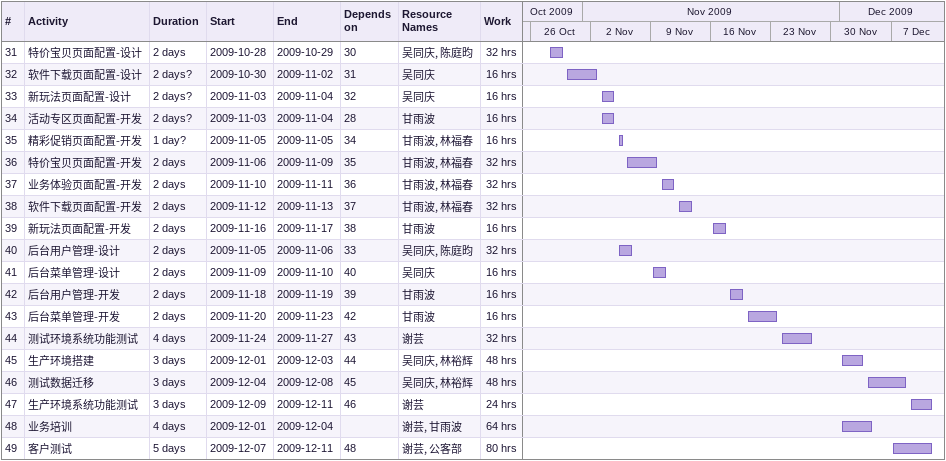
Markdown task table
| ID | Task | Duration | Start | Finish | Predecessors | Resources | Work (h) |
|---|---|---|---|---|---|---|---|
| 31 | 特价宝贝页面配置-设计 | 2d | 2009-10-28 | 2009-10-29 | 30 | 吴同庆, 陈庭昀 | 32 |
| 32 | 软件下载页面配置-设计 | 2d? | 2009-10-30 | 2009-11-02 | 31 | 吴同庆 | 16 |
| 33 | 新玩法页面配置-设计 | 2d? | 2009-11-03 | 2009-11-04 | 32 | 吴同庆 | 16 |
| 34 | 活动专区页面配置-开发 | 2d? | 2009-11-03 | 2009-11-04 | 28 | 甘雨波 | 16 |
| 35 | 精彩促销页面配置-开发 | 1d? | 2009-11-05 | 2009-11-05 | 34 | 甘雨波, 林福春 | 16 |
| 36 | 特价宝贝页面配置-开发 | 2d | 2009-11-06 | 2009-11-09 | 35 | 甘雨波, 林福春 | 32 |
| 37 | 业务体验页面配置-开发 | 2d | 2009-11-10 | 2009-11-11 | 36 | 甘雨波, 林福春 | 32 |
| 38 | 软件下载页面配置-开发 | 2d | 2009-11-12 | 2009-11-13 | 37 | 甘雨波, 林福春 | 32 |
| 39 | 新玩法页面配置-开发 | 2d | 2009-11-16 | 2009-11-17 | 38 | 甘雨波 | 16 |
| 40 | 后台用户管理-设计 | 2d | 2009-11-05 | 2009-11-06 | 33 | 吴同庆, 陈庭昀 | 32 |
| 41 | 后台菜单管理-设计 | 2d | 2009-11-09 | 2009-11-10 | 40 | 吴同庆 | 16 |
| 42 | 后台用户管理-开发 | 2d | 2009-11-18 | 2009-11-19 | 39 | 甘雨波 | 16 |
| 43 | 后台菜单管理-开发 | 2d | 2009-11-20 | 2009-11-23 | 42 | 甘雨波 | 16 |
| 44 | 测试环境系统功能测试 | 4d | 2009-11-24 | 2009-11-27 | 43 | 谢芸 | 32 |
| 45 | 生产环境搭建 | 3d | 2009-12-01 | 2009-12-03 | 44 | 吴同庆, 林裕辉 | 48 |
| 46 | 测试数据迁移 | 3d | 2009-12-04 | 2009-12-08 | 45 | 吴同庆, 林裕辉 | 48 |
| 47 | 生产环境系统功能测试 | 3d | 2009-12-09 | 2009-12-11 | 46 | 谢芸 | 24 |
| 48 | 业务培训 | 4d | 2009-12-01 | 2009-12-04 |  | 谢芸, 甘雨波 | 64 |
| 49 | 客户测试 | 5d | 2009-12-07 | 2009-12-11 | 48 | 谢芸, 公客部 | 80 |
